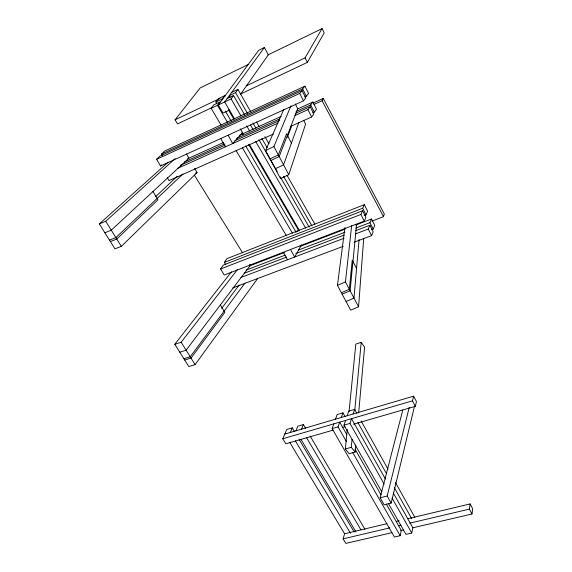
<?xml version="1.0" encoding="UTF-8"?>
<svg xmlns="http://www.w3.org/2000/svg" width="572" height="572" viewBox="0 0 572 572"><rect width="100%" height="100%" fill="white"/><g stroke="black" fill="none" stroke-linecap="round" stroke-linejoin="round"><path stroke-width="0.86" d="M344.909 227.534L337.451 285.371L350.672 310.167L358.587 306.799L363.713 238.274M359.066 239.546L353.982 298.091L346.046 301.487M347.275 429.436L345.324 448.991L349.177 453.718L355.126 452.073L355.77 444.952M358.658 412.912L364.6 347.054L361.197 342.328L355.813 344.087L349.056 411.654M355.126 452.073L351.287 447.333L352.037 439.389M354.783 410.267L361.197 342.328M356.585 224.295L350.107 290.755L342.149 294.187M358.587 306.799L345.431 281.903L351.687 225.425M388.374 503.389L405.956 534.37L411.768 533.025L412.841 527.784L472.007 513.999L472.679 508.78L470.127 503.911L407.793 518.732M472.007 513.999L469.433 509.101L470.127 503.911M333.826 423.845L332.125 428.592L394.415 537.029L400.171 535.707L401.315 530.473L386.35 504.161M353.582 424.195L415.329 406.327L416.459 401.608L413.606 396.174L284.784 434.098M402.781 410.053L380.151 497.79L384.155 504.811L391.169 503.074L414.55 406.07M415.329 406.327L412.455 400.858L413.606 396.174M391.169 503.074L387.18 496.031L409.237 407.386M371.914 221.128L383.533 216.674L384.298 213.949L323.252 98.463L313.527 102.86M391.956 532.654L345.838 543.4L343.107 538.86L344.594 533.762L387.015 523.673M283.855 109.245L265.587 150.558L280.53 178.593L288.774 174.696L305.584 124.16L303.632 120.335M384.148 484.055L349.957 423.423L351.537 418.668L385.449 479.029M353.096 413.985L354.64 409.366L348.777 411.104L347.197 415.722M381.781 491.77L343.979 425.153L345.602 420.406M346.41 441.541L338.038 426.884L339.697 422.129L346.739 434.513M341.334 417.446L342.95 412.834L337.151 414.55L335.499 419.169M298.891 122.401L283.569 164.843L275.304 168.783M287.358 137.337L291.806 125.754M301.523 429.172L303.389 424.56L305.634 428.385M295.917 430.823L297.812 426.212L303.389 424.56M265.587 150.558L273.895 146.539L290.955 105.827M290.333 432.461L292.263 427.856L294.537 431.681M354.111 242.199L371.571 235.621L373.18 231.796L369.891 225.261L355.748 230.666M371.514 229.787L373.18 229.15L374.753 225.44L371.521 218.99L355.741 225.053M332.997 430.151L285.828 443.808L282.797 438.767L286.744 429.493L292.263 427.856M355.755 233.798L368.246 229.043L369.891 225.261M355.791 228.071L369.912 222.658L371.521 218.99M364.242 221.114L365.923 217.381L362.584 210.761L223.309 265.108L220.628 268.969L224.167 275.039L364.242 221.114L360.875 214.443L362.584 210.761M364.314 215.472L365.98 214.829L367.617 211.211L364.343 204.669L226.977 258.63L224.36 262.384L225.661 264.629M224.36 262.384L362.669 208.244L364.343 204.669M313.971 104.419L322.1 100.751L323.252 98.463M301.451 244.902L294.651 257.042L290.526 249.492M240.462 94.087L307.393 62.384L324.224 32.819L322.057 28.6L268.032 54.898M246.453 85.8L305.012 57.901L322.057 28.6M240.676 94.058L268.325 54.798L264.357 47.519L258.68 50.307L218.325 104.962L223.051 113.034L229.415 110.053M218.325 104.962L231.117 98.906L233.54 95.531L244.666 114.886M230.151 97.226L229.265 95.681L235.6 92.671L237.959 89.396L250.779 111.862M264.357 47.519L224.703 101.945L234.556 118.897M231.453 271.814L174.803 344.251L188.774 366.516L195.109 364.636L257.486 278.736M290.454 126.441L311.647 116.988L313.864 113.985L310.203 106.714L295.617 113.299M211.154 108.301L217.482 105.305L219.998 101.902L213.713 104.89L211.154 108.301L221.121 125.182M312.705 112.848L314.328 112.119L316.48 109.202L312.891 102.038L297.447 109.037M244.952 283.104L190.219 356.792L183.884 358.715M215.88 101.995L218.368 98.677L224.574 95.717L222.136 99.02L215.88 101.995L216.781 103.525M221.657 308.372L239.218 284.97M250.071 265.701L186.107 350.207L179.765 352.159M294.966 115.515L307.95 109.667L310.203 106.714M296.053 111.526L310.696 104.905L312.891 102.038M174.803 344.251L181.152 342.256L237.273 269.791M212.241 107.457L177.563 123.881L175.053 119.82L200.229 87.902L248.141 64.579M304.704 96.94L306.327 96.203L308.565 93.4L304.926 86.143L164.757 150.979L161.504 154.054L162.362 155.527M303.489 100.844L305.791 97.955L302.08 90.583L159.938 156.12L156.599 159.288L160.51 165.987L303.489 100.844L299.742 93.415L302.08 90.583M161.504 154.054L302.645 88.889L304.926 86.143M242.607 132.482L232.69 143.558L228.114 135.185M160.51 165.987L161.611 164.922M168.032 162.305L99.321 223.924L114.958 248.856L121.343 246.353L197.075 172.58L194.652 168.318M182.954 173.945L115.873 237.58L109.481 240.126M155.641 196.632L177.098 176.419M99.321 223.924L105.713 221.285L175.139 158.644M270.027 158.887L278.314 154.905L286.579 133.805L291.413 143.114M270.899 160.532L279.186 156.549L297.69 108.659L295.316 104.004M231.66 92.392L237.959 89.396M175.053 119.82L219.977 98.413M223.988 96.504L225.597 95.739M227.17 98.556L233.54 95.531M156.599 159.288L299.742 93.415M187.709 158.744L223.473 142.542M239.732 135.178L281.188 116.402M184.563 161.926L224.438 143.894M236.644 138.381L279.772 118.883M180.566 165.215L225.132 145.109M234.856 140.719L279.415 120.613M177.334 168.49L277.935 123.187M273.344 134.07L169.033 180.588L167.31 177.642M337.451 285.371L345.431 281.903M341.377 292.735L349.335 289.303L352.245 260.117L356.563 268.418M195.631 173.187L197.075 172.58M104.876 232.783L111.268 230.194L188.896 158.208L186.436 153.889M110.389 241.57L116.774 239.032L157.936 199.821L152.996 191.498M295.295 231.967L299.142 230.459M220.628 268.969L360.875 214.443M249.463 265.937L284.341 252.524M300.114 246.453L344.952 229.208M246.103 270.098L285.156 255.133M298.455 250.043L344.988 232.211M244.294 273.237L286.715 257.028M295.86 253.539L344.101 235.113M240.869 277.506L344.101 238.231M232.711 287.93L343.3 246.275M184.692 360.01L191.027 358.093L224.817 312.434L220.37 304.947M282.797 438.767L412.455 400.858M332.125 428.592L338.038 426.884M343.979 425.153L349.957 423.423M342.435 427.42L345.009 426.676M345.324 448.991L351.287 447.333M380.151 497.79L387.18 496.031M396.539 521.414L399.134 520.792M343.107 538.86L389.832 527.856M398.484 525.818L401.079 525.203M409.731 523.166L469.433 509.101M400.657 530.623L403.267 530.015M105.713 221.285L121.343 246.353M181.152 342.256L195.109 364.636M194.23 174.96L242.657 252.903M249.714 264.25L250.65 265.765M289.84 442.521L344.551 533.69M295.345 440.855L350.45 533.197M300.915 439.246L355.906 531.903M299.084 439.339L354.147 531.96M236.079 150.507L286.379 235.678M306.513 437.623L360.932 529.829M217.482 105.305L227.427 122.265M242.342 147.705L292.507 233.269M310.131 436.036L365 529.379M228.421 109.824L233.805 119.083M241.892 132.969L242.785 134.513M248.627 144.544L298.913 230.959M225.404 111.154L231.252 121.178M245.66 145.846L296.074 232.189M240.383 128.915L243.522 134.306M249.342 144.323L299.521 230.623M231.117 98.906L240.891 115.844M246.668 125.854L249.778 131.238M255.555 141.248L305.763 228.235M235.6 92.671L247.583 113.585M252.91 122.887L256.02 128.307M261.79 138.381L267.117 147.676M283.54 176.34L311.94 225.919M250.45 124.946L253.124 129.594M258.909 139.654L277.155 171.393M280.266 176.812L309.195 227.127M256.528 121.936L259.18 126.584M264.929 136.658L268.904 143.629M287.037 175.389L314.893 224.203M352.581 452.352L400.171 535.707M355.098 449.213L381.066 494.873M342.95 412.834L345.145 416.723M393.279 492.964L412.841 527.784M392.042 498.048L411.768 533.025M357.879 422.522L386.536 473.73M394.358 487.702L411.726 518.732M354.64 409.366L356.806 413.256M361.147 421.042L388.045 469.276M395.416 482.503L414.943 517.517M220.785 138.524L225.368 146.861M283.34 252.259L287.473 259.774M305.012 57.901L307.393 62.384M322.1 100.751L383.533 216.674M273.895 146.539L288.774 174.696M307.95 109.667L311.647 116.988M368.246 229.043L371.571 235.621M302.645 88.889L306.327 96.203M310.696 104.905L314.328 112.119M362.669 208.244L365.98 214.829M369.912 222.658L373.18 229.15"/></g></svg>
